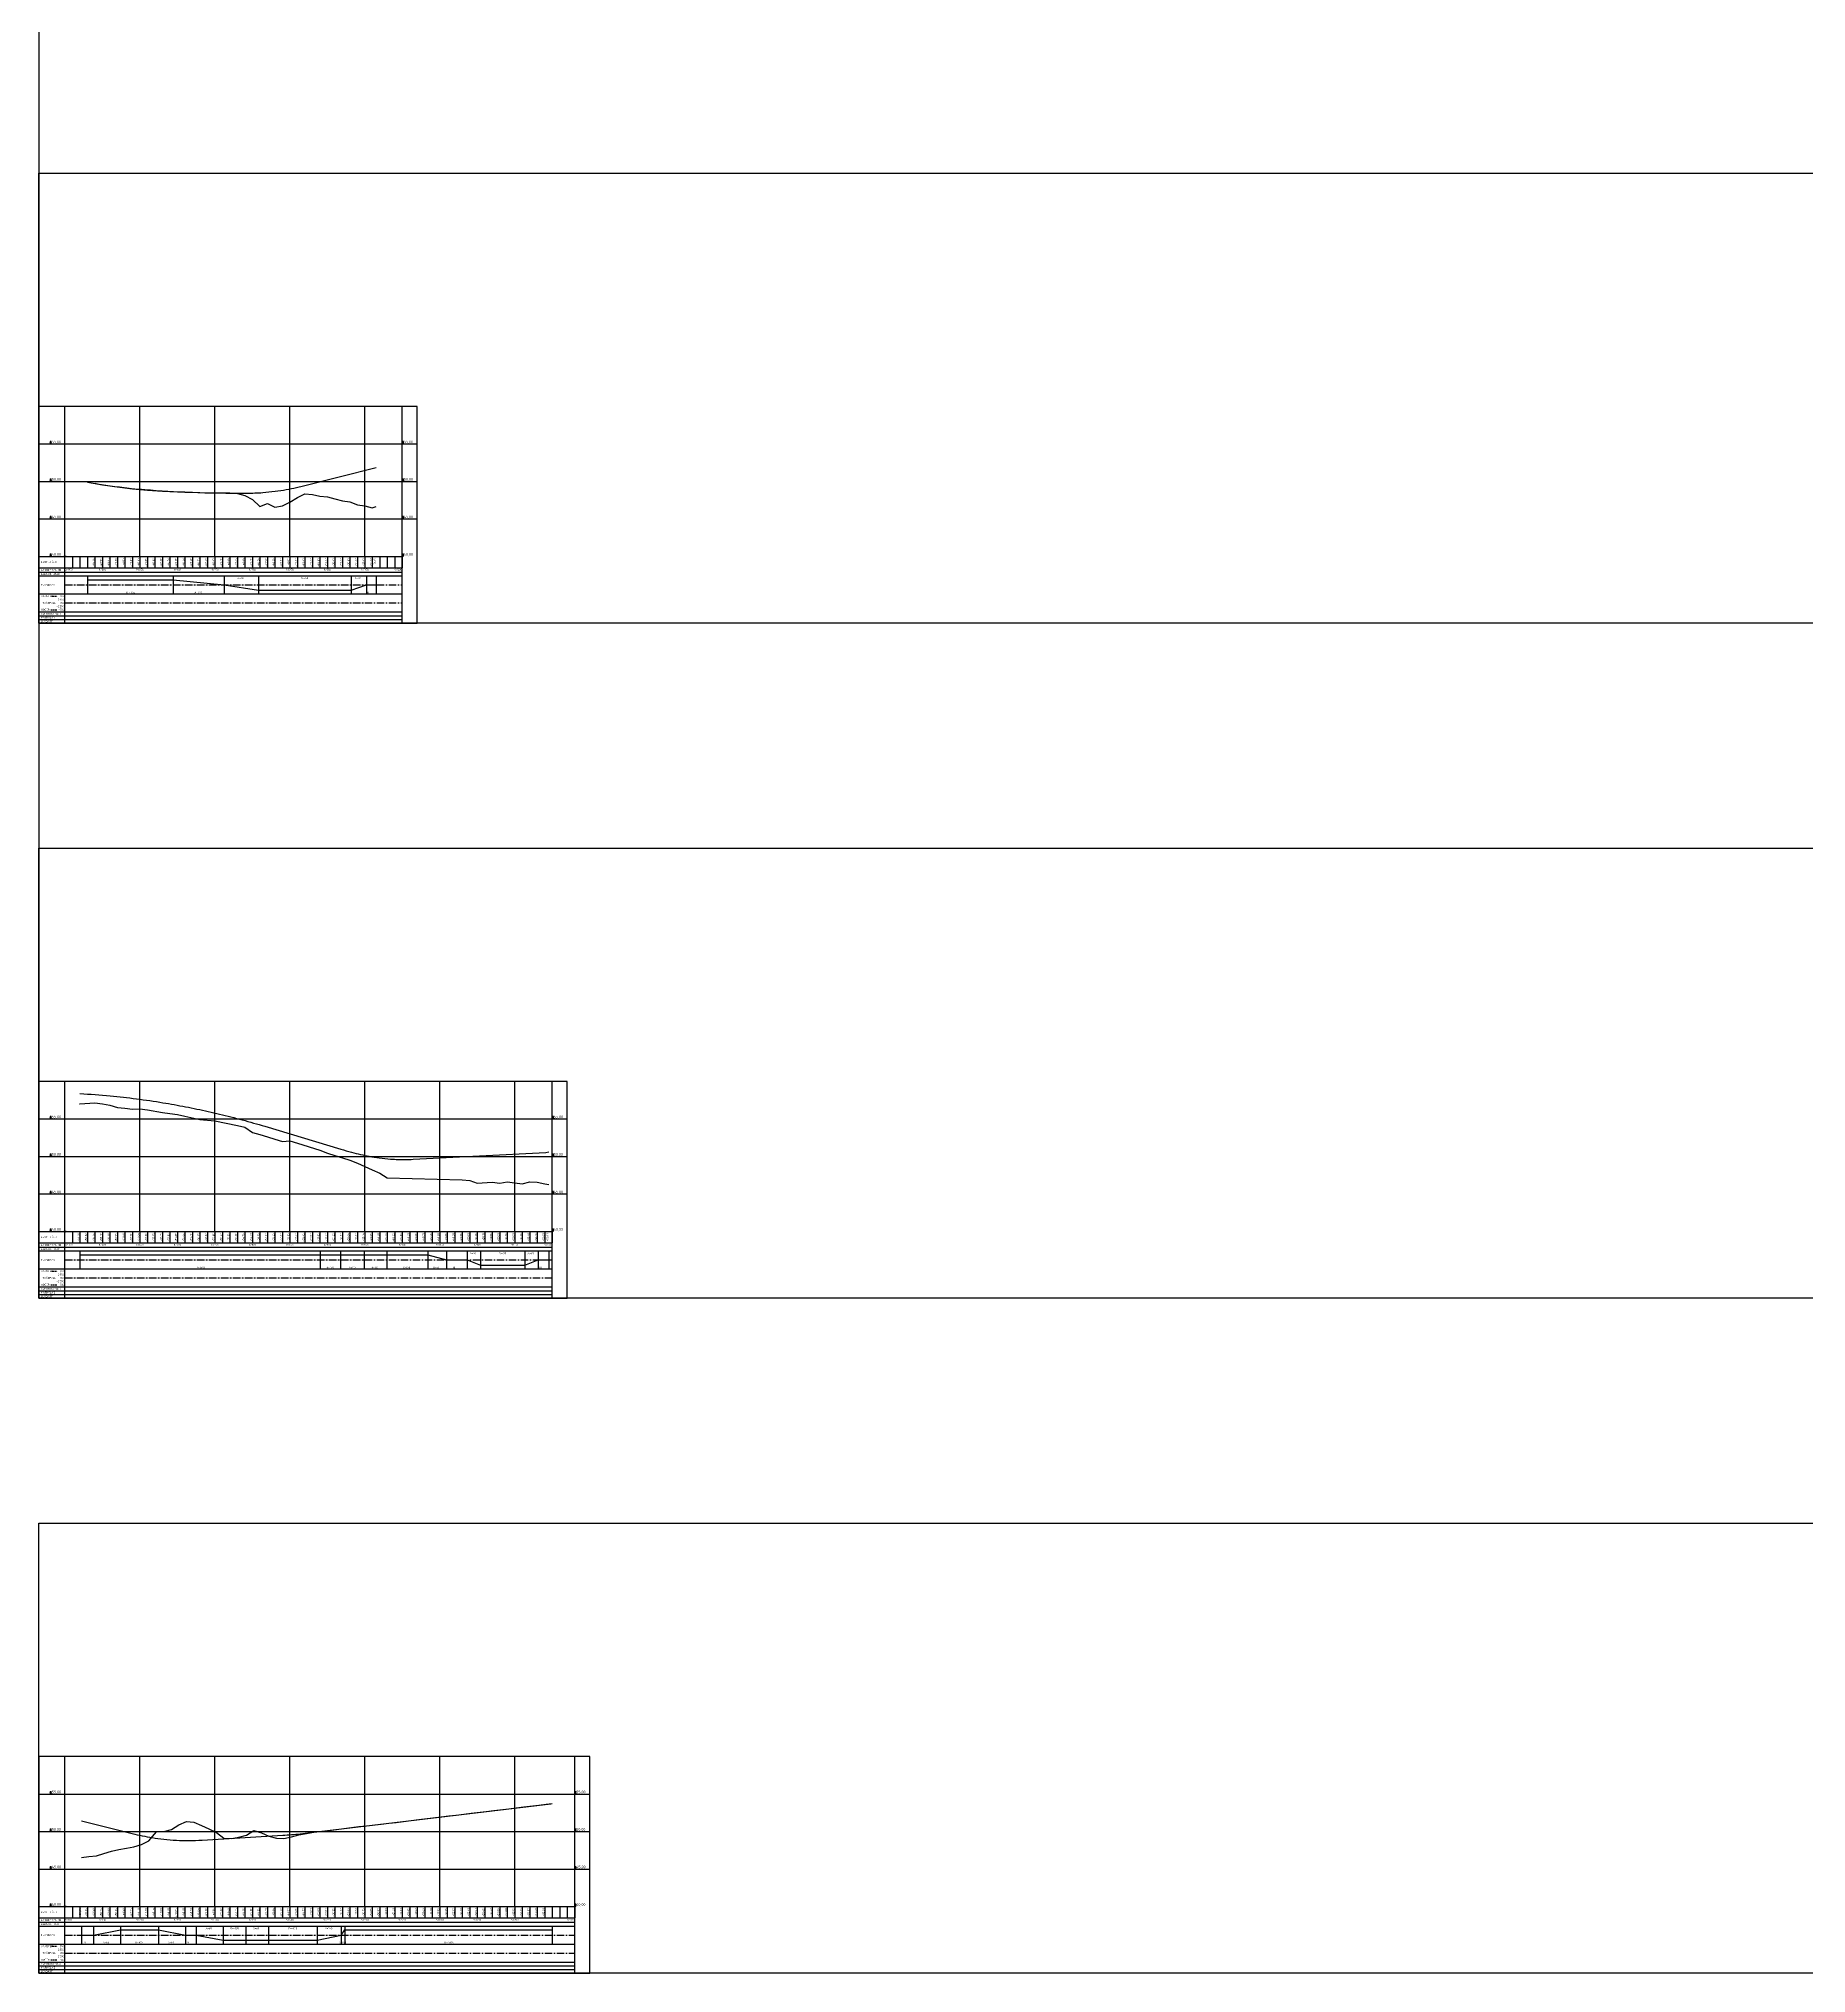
# Model space of a CAD drawing. Header units: metres. Extents: x 166122 to 177816, y 6220705 to 6231023.
# Drawn here: x 170892 to 173250, y 6225864 to 6228443 of the extents above; entities that cross this region are included whole.
import ezdxf
from ezdxf.enums import TextEntityAlignment as Align

# ---------------------------------------------------------------- set-up
doc = ezdxf.new("R2010")
doc.units = ezdxf.units.M
for name, pattern in [('CENTER', [16, 10, -2, 2, -2]), ('DASHED_2', [3, 2, -1]), ('DIVIDE', [10, 4, -2, 0, -2, 0, -2])]:
    doc.linetypes.add(name, pattern=pattern)
doc.layers.get('Defpoints').update_dxf_attribs({"color": 5})
doc.layers.add('_NovapointLsNode', color=7, linetype='Continuous', plot=False)
for name, color, linetype in [('M-36-Formular', 8, 'Continuous'), ('M-36-Formular_CL', 1, 'CENTER'), ('M-36-Formular_Linje', 3, 'Continuous'), ('M-36-Formular_Text', 1, 'Continuous'), ('M-36-Plandata_CL', 3, 'Continuous'), ('M-36-Ram', 7, 'Continuous'), ('M-36-Skevning_H', 3, 'DIVIDE'), ('M-36-Skevning_V', 1, 'DASHED_2'), ('M-36-text', 1, 'Continuous'), ('M-36-Vertikalgeometri', 6, 'Continuous'), ('M-36_Skikt999', 4, 'Continuous')]:
    doc.layers.add(name, color=color, linetype=linetype)
doc.styles.add('P_ISO_25', font='iso.shx', dxfattribs={"height": 4})

msp = doc.modelspace()

# ---------------------------------------------------------------- linework, layer by layer
at = {"layer": '_NovapointLsNode'}
for centre in [(170927, 6227753.2), (170927, 6226853.2), (170927, 6225953.2)]:
    msp.add_circle(centre, 1, dxfattribs=at)
at = {"layer": 'Defpoints'}
msp.add_line((170892, 6229510.4), (170892, 6226926.4), dxfattribs=at)
for points in [[(170892, 6228264.2), (177002, 6228264.2), (177002, 6227664.2), (170892, 6227664.2)], [(170892, 6226464.2), (177002, 6226464.2), (177002, 6225864.2), (170892, 6225864.2)]]:
    msp.add_lwpolyline(points, close=True, dxfattribs=at)
at = {"layer": 'Defpoints', "flags": 128}
msp.add_lwpolyline([(177002, 6226764.2), (170892, 6226764.2), (170892, 6227364.2), (177002, 6227364.2)], close=True, dxfattribs=at)
at = {"layer": 'M-36-Formular'}
for p, q in [((170927, 6227753.2), (170927, 6227953.2)), ((170927, 6227664.2), (170927, 6227953.2)), ((171027, 6227753.2), (171027, 6227953.2)), ((171127, 6227753.2), (171127, 6227953.2)), ((171227, 6227753.2), (171227, 6227953.2)), ((171327, 6227753.2), (171327, 6227953.2)), ((171377, 6227664.2), (171377, 6227953.2)), ((170892, 6227903.2), (171397, 6227903.2)), ((170892, 6227853.2), (171397, 6227853.2)), ((170892, 6227803.2), (171397, 6227803.2)), ((170892, 6227753.2), (171377, 6227753.2)), ((170937, 6227753.2), (170937, 6227738.2)), ((170947, 6227753.2), (170947, 6227738.2)), ((170957, 6227753.2), (170957, 6227738.2)), ((170967, 6227753.2), (170967, 6227738.2)), ((170977, 6227753.2), (170977, 6227738.2)), ((170987, 6227753.2), (170987, 6227738.2)), ((170997, 6227753.2), (170997, 6227738.2)), ((171007, 6227753.2), (171007, 6227738.2)), ((171017, 6227753.2), (171017, 6227738.2)), ((171027, 6227753.2), (171027, 6227738.2)), ((171037, 6227753.2), (171037, 6227738.2)), ((171047, 6227753.2), (171047, 6227738.2)), ((171057, 6227753.2), (171057, 6227738.2)), ((171067, 6227753.2), (171067, 6227738.2)), ((171077, 6227753.2), (171077, 6227738.2)), ((171087, 6227753.2), (171087, 6227738.2)), ((171097, 6227753.2), (171097, 6227738.2)), ((171107, 6227753.2), (171107, 6227738.2)), ((171117, 6227753.2), (171117, 6227738.2)), ((171127, 6227753.2), (171127, 6227738.2)), ((171137, 6227753.2), (171137, 6227738.2)), ((171147, 6227753.2), (171147, 6227738.2)), ((171157, 6227753.2), (171157, 6227738.2)), ((171167, 6227753.2), (171167, 6227738.2)), ((171177, 6227753.2), (171177, 6227738.2)), ((171187, 6227753.2), (171187, 6227738.2)), ((171197, 6227753.2), (171197, 6227738.2)), ((171207, 6227753.2), (171207, 6227738.2)), ((171217, 6227753.2), (171217, 6227738.2)), ((171227, 6227753.2), (171227, 6227738.2)), ((171237, 6227753.2), (171237, 6227738.2)), ((171247, 6227753.2), (171247, 6227738.2)), ((171257, 6227753.2), (171257, 6227738.2)), ((171267, 6227753.2), (171267, 6227738.2)), ((171277, 6227753.2), (171277, 6227738.2)), ((171287, 6227753.2), (171287, 6227738.2)), ((171297, 6227753.2), (171297, 6227738.2)), ((171307, 6227753.2), (171307, 6227738.2)), ((171317, 6227753.2), (171317, 6227738.2)), ((171327, 6227753.2), (171327, 6227738.2)), ((171337, 6227753.2), (171337, 6227738.2)), ((171347, 6227753.2), (171347, 6227738.2)), ((171357, 6227753.2), (171357, 6227738.2)), ((171367, 6227753.2), (171367, 6227738.2)), ((171377, 6227753.2), (171377, 6227738.2)), ((170892, 6227738.2), (171377, 6227738.2)), ((170892, 6227732.2), (171377, 6227732.2)), ((170892, 6227727.2), (171377, 6227727.2)), ((170892, 6227703.2), (171377, 6227703.2)), ((170892, 6227679.2), (171377, 6227679.2)), ((170892, 6227674.2), (171377, 6227674.2)), ((170892, 6227669.2), (171377, 6227669.2)), ((170927, 6226853.2), (170927, 6227053.2)), ((170927, 6226764.2), (170927, 6227053.2)), ((171027, 6226853.2), (171027, 6227053.2)), ((171127, 6226853.2), (171127, 6227053.2)), ((171227, 6226853.2), (171227, 6227053.2)), ((171327, 6226853.2), (171327, 6227053.2)), ((171427, 6226853.2), (171427, 6227053.2)), ((171527, 6226853.2), (171527, 6227053.2)), ((171577, 6226764.2), (171577, 6227053.2)), ((170892, 6227003.2), (171597, 6227003.2)), ((170892, 6226953.2), (171597, 6226953.2)), ((170892, 6226903.2), (171597, 6226903.2)), ((170892, 6226853.2), (171577, 6226853.2)), ((170937, 6226853.2), (170937, 6226838.2)), ((170947, 6226853.2), (170947, 6226838.2)), ((170957, 6226853.2), (170957, 6226838.2)), ((170967, 6226853.2), (170967, 6226838.2)), ((170977, 6226853.2), (170977, 6226838.2)), ((170987, 6226853.2), (170987, 6226838.2)), ((170997, 6226853.2), (170997, 6226838.2)), ((171007, 6226853.2), (171007, 6226838.2)), ((171017, 6226853.2), (171017, 6226838.2)), ((171027, 6226853.2), (171027, 6226838.2)), ((171037, 6226853.2), (171037, 6226838.2)), ((171047, 6226853.2), (171047, 6226838.2)), ((171057, 6226853.2), (171057, 6226838.2)), ((171067, 6226853.2), (171067, 6226838.2)), ((171077, 6226853.2), (171077, 6226838.2)), ((171087, 6226853.2), (171087, 6226838.2)), ((171097, 6226853.2), (171097, 6226838.2)), ((171107, 6226853.2), (171107, 6226838.2)), ((171117, 6226853.2), (171117, 6226838.2)), ((171127, 6226853.2), (171127, 6226838.2)), ((171137, 6226853.2), (171137, 6226838.2)), ((171147, 6226853.2), (171147, 6226838.2)), ((171157, 6226853.2), (171157, 6226838.2)), ((171167, 6226853.2), (171167, 6226838.2)), ((171177, 6226853.2), (171177, 6226838.2)), ((171187, 6226853.2), (171187, 6226838.2)), ((171197, 6226853.2), (171197, 6226838.2)), ((171207, 6226853.2), (171207, 6226838.2)), ((171217, 6226853.2), (171217, 6226838.2)), ((171227, 6226853.2), (171227, 6226838.2)), ((171237, 6226853.2), (171237, 6226838.2)), ((171247, 6226853.2), (171247, 6226838.2)), ((171257, 6226853.2), (171257, 6226838.2)), ((171267, 6226853.2), (171267, 6226838.2)), ((171277, 6226853.2), (171277, 6226838.2)), ((171287, 6226853.2), (171287, 6226838.2)), ((171297, 6226853.2), (171297, 6226838.2)), ((171307, 6226853.2), (171307, 6226838.2)), ((171317, 6226853.2), (171317, 6226838.2)), ((171327, 6226853.2), (171327, 6226838.2)), ((171337, 6226853.2), (171337, 6226838.2)), ((171347, 6226853.2), (171347, 6226838.2)), ((171357, 6226853.2), (171357, 6226838.2)), ((171367, 6226853.2), (171367, 6226838.2)), ((171377, 6226853.2), (171377, 6226838.2)), ((171387, 6226853.2), (171387, 6226838.2)), ((171397, 6226853.2), (171397, 6226838.2)), ((171407, 6226853.2), (171407, 6226838.2)), ((171417, 6226853.2), (171417, 6226838.2)), ((171427, 6226853.2), (171427, 6226838.2)), ((171437, 6226853.2), (171437, 6226838.2)), ((171447, 6226853.2), (171447, 6226838.2)), ((171457, 6226853.2), (171457, 6226838.2)), ((171467, 6226853.2), (171467, 6226838.2)), ((171477, 6226853.2), (171477, 6226838.2)), ((171487, 6226853.2), (171487, 6226838.2)), ((171497, 6226853.2), (171497, 6226838.2)), ((171507, 6226853.2), (171507, 6226838.2)), ((171517, 6226853.2), (171517, 6226838.2)), ((171527, 6226853.2), (171527, 6226838.2)), ((171537, 6226853.2), (171537, 6226838.2)), ((171547, 6226853.2), (171547, 6226838.2)), ((171557, 6226853.2), (171557, 6226838.2)), ((171567, 6226853.2), (171567, 6226838.2)), ((171577, 6226853.2), (171577, 6226838.2)), ((170892, 6226838.2), (171577, 6226838.2)), ((170892, 6226832.2), (171577, 6226832.2)), ((170892, 6226827.2), (171577, 6226827.2)), ((170892, 6226803.2), (171577, 6226803.2)), ((170892, 6226779.2), (171577, 6226779.2)), ((170892, 6226774.2), (171577, 6226774.2)), ((170892, 6226769.2), (171577, 6226769.2)), ((170927, 6225953.2), (170927, 6226153.2)), ((170927, 6225864.2), (170927, 6226153.2)), ((171027, 6225953.2), (171027, 6226153.2)), ((171127, 6225953.2), (171127, 6226153.2)), ((171227, 6225953.2), (171227, 6226153.2)), ((171327, 6225953.2), (171327, 6226153.2)), ((171427, 6225953.2), (171427, 6226153.2)), ((171527, 6225953.2), (171527, 6226153.2)), ((171607, 6225864.2), (171607, 6226153.2)), ((170892, 6226103.2), (171627, 6226103.2)), ((170892, 6226053.2), (171627, 6226053.2)), ((170892, 6226003.2), (171627, 6226003.2)), ((170892, 6225953.2), (171607, 6225953.2)), ((170937, 6225953.2), (170937, 6225938.2)), ((170947, 6225953.2), (170947, 6225938.2)), ((170957, 6225953.2), (170957, 6225938.2)), ((170967, 6225953.2), (170967, 6225938.2)), ((170977, 6225953.2), (170977, 6225938.2)), ((170987, 6225953.2), (170987, 6225938.2)), ((170997, 6225953.2), (170997, 6225938.2)), ((171007, 6225953.2), (171007, 6225938.2)), ((171017, 6225953.2), (171017, 6225938.2)), ((171027, 6225953.2), (171027, 6225938.2)), ((171037, 6225953.2), (171037, 6225938.2)), ((171047, 6225953.2), (171047, 6225938.2)), ((171057, 6225953.2), (171057, 6225938.2)), ((171067, 6225953.2), (171067, 6225938.2)), ((171077, 6225953.2), (171077, 6225938.2)), ((171087, 6225953.2), (171087, 6225938.2)), ((171097, 6225953.2), (171097, 6225938.2)), ((171107, 6225953.2), (171107, 6225938.2)), ((171117, 6225953.2), (171117, 6225938.2)), ((171127, 6225953.2), (171127, 6225938.2)), ((171137, 6225953.2), (171137, 6225938.2)), ((171147, 6225953.2), (171147, 6225938.2)), ((171157, 6225953.2), (171157, 6225938.2)), ((171167, 6225953.2), (171167, 6225938.2)), ((171177, 6225953.2), (171177, 6225938.2)), ((171187, 6225953.2), (171187, 6225938.2)), ((171197, 6225953.2), (171197, 6225938.2)), ((171207, 6225953.2), (171207, 6225938.2)), ((171217, 6225953.2), (171217, 6225938.2)), ((171227, 6225953.2), (171227, 6225938.2)), ((171237, 6225953.2), (171237, 6225938.2)), ((171247, 6225953.2), (171247, 6225938.2)), ((171257, 6225953.2), (171257, 6225938.2)), ((171267, 6225953.2), (171267, 6225938.2)), ((171277, 6225953.2), (171277, 6225938.2)), ((171287, 6225953.2), (171287, 6225938.2)), ((171297, 6225953.2), (171297, 6225938.2)), ((171307, 6225953.2), (171307, 6225938.2)), ((171317, 6225953.2), (171317, 6225938.2)), ((171327, 6225953.2), (171327, 6225938.2)), ((171337, 6225953.2), (171337, 6225938.2)), ((171347, 6225953.2), (171347, 6225938.2)), ((171357, 6225953.2), (171357, 6225938.2)), ((171367, 6225953.2), (171367, 6225938.2)), ((171377, 6225953.2), (171377, 6225938.2)), ((171387, 6225953.2), (171387, 6225938.2)), ((171397, 6225953.2), (171397, 6225938.2)), ((171407, 6225953.2), (171407, 6225938.2)), ((171417, 6225953.2), (171417, 6225938.2)), ((171427, 6225953.2), (171427, 6225938.2)), ((171437, 6225953.2), (171437, 6225938.2)), ((171447, 6225953.2), (171447, 6225938.2)), ((171457, 6225953.2), (171457, 6225938.2)), ((171467, 6225953.2), (171467, 6225938.2)), ((171477, 6225953.2), (171477, 6225938.2)), ((171487, 6225953.2), (171487, 6225938.2)), ((171497, 6225953.2), (171497, 6225938.2)), ((171507, 6225953.2), (171507, 6225938.2)), ((171517, 6225953.2), (171517, 6225938.2)), ((171527, 6225953.2), (171527, 6225938.2)), ((171537, 6225953.2), (171537, 6225938.2)), ((171547, 6225953.2), (171547, 6225938.2)), ((171557, 6225953.2), (171557, 6225938.2)), ((171567, 6225953.2), (171567, 6225938.2)), ((171577, 6225953.2), (171577, 6225938.2)), ((171587, 6225953.2), (171587, 6225938.2)), ((171597, 6225953.2), (171597, 6225938.2)), ((171607, 6225953.2), (171607, 6225938.2)), ((170892, 6225938.2), (171607, 6225938.2)), ((170892, 6225932.2), (171607, 6225932.2)), ((170892, 6225927.2), (171607, 6225927.2)), ((170892, 6225903.2), (171607, 6225903.2)), ((170892, 6225879.2), (171607, 6225879.2)), ((170892, 6225874.2), (171607, 6225874.2)), ((170892, 6225869.2), (171607, 6225869.2))]:
    msp.add_line(p, q, dxfattribs=at)
at = {"layer": 'M-36-Formular_CL'}
for p, q in [((170927, 6227700.2), (170926, 6227700.2)), ((170927, 6227715.2), (171377, 6227715.2)), ((170927, 6227695.7), (170926, 6227695.7)), ((170927, 6227691.2), (170926, 6227691.2)), ((170927, 6227686.7), (170926, 6227686.7)), ((170927, 6227682.2), (170926, 6227682.2)), ((170927, 6227691.2), (171377, 6227691.2)), ((170927, 6226800.2), (170926, 6226800.2)), ((170927, 6226815.2), (171577, 6226815.2)), ((170927, 6226795.7), (170926, 6226795.7)), ((170927, 6226791.2), (170926, 6226791.2)), ((170927, 6226786.7), (170926, 6226786.7)), ((170927, 6226782.2), (170926, 6226782.2)), ((170927, 6226791.2), (171577, 6226791.2)), ((170927, 6225900.2), (170926, 6225900.2)), ((170927, 6225895.7), (170926, 6225895.7)), ((170927, 6225915.2), (171607, 6225915.2)), ((170927, 6225891.2), (170926, 6225891.2)), ((170927, 6225886.7), (170926, 6225886.7)), ((170927, 6225882.2), (170926, 6225882.2)), ((170927, 6225891.2), (171607, 6225891.2))]:
    msp.add_line(p, q, dxfattribs=at)
at = {"layer": 'M-36-Formular_Linje'}
for p, q in [((170957, 6227727.2), (170957, 6227703.2)), ((171071.2, 6227727.2), (171071.2, 6227703.2)), ((171139.2, 6227727.2), (171139.2, 6227703.2)), ((171185.3, 6227727.2), (171185.3, 6227703.2)), ((171308.6, 6227727.2), (171308.6, 6227703.2)), ((171329.1, 6227727.2), (171329.1, 6227703.2)), ((171342.2, 6227727.2), (171342.2, 6227703.2)), ((170947, 6226827.2), (170947, 6226803.2)), ((171267.5, 6226827.2), (171267.5, 6226803.2)), ((171294.7, 6226827.2), (171294.7, 6226803.2)), ((171326.1, 6226827.2), (171326.1, 6226803.2)), ((171356.2, 6226827.2), (171356.2, 6226803.2)), ((171410.9, 6226827.2), (171410.9, 6226803.2)), ((171435.9, 6226827.2), (171435.9, 6226803.2)), ((171463.5, 6226827.2), (171463.5, 6226803.2)), ((171481.2, 6226827.2), (171481.2, 6226803.2)), ((171540.5, 6226827.2), (171540.5, 6226803.2)), ((171558.3, 6226827.2), (171558.3, 6226803.2)), ((171572.3, 6226827.2), (171572.3, 6226803.2)), ((170949, 6225927.2), (170949, 6225903.2)), ((170965.1, 6225927.2), (170965.1, 6225903.2)), ((171001.1, 6225927.2), (171001.1, 6225903.2)), ((171051.7, 6225927.2), (171051.7, 6225903.2)), ((171087.7, 6225927.2), (171087.7, 6225903.2)), ((171102, 6225927.2), (171102, 6225903.2)), ((171138, 6225927.2), (171138, 6225903.2)), ((171168.2, 6225927.2), (171168.2, 6225903.2)), ((171198.3, 6225927.2), (171198.3, 6225903.2)), ((171263.3, 6225927.2), (171263.3, 6225903.2)), ((171295.4, 6225927.2), (171295.4, 6225903.2)), ((171300.3, 6225927.2), (171300.3, 6225903.2)), ((171577, 6225927.2), (171577, 6225903.2))]:
    msp.add_line(p, q, dxfattribs=at)
at = {"layer": 'M-36-Formular_Text'}
for p, q in [((170907, 6227906.2), (170909, 6227906.2)), ((170908, 6227905.2), (170908, 6227907.2)), ((171377, 6227906.2), (171379, 6227906.2)), ((171378, 6227905.2), (171378, 6227907.2)), ((170907, 6227905.2), (170909, 6227905.2)), ((170907, 6227905.2), (170908, 6227903.2)), ((170908, 6227903.2), (170909, 6227905.2)), ((171377, 6227905.2), (171379, 6227905.2)), ((171377, 6227905.2), (171378, 6227903.2)), ((171378, 6227903.2), (171379, 6227905.2)), ((170907, 6227856.2), (170909, 6227856.2)), ((170907, 6227855.2), (170909, 6227855.2)), ((170907, 6227855.2), (170908, 6227853.2)), ((170908, 6227855.2), (170908, 6227857.2)), ((170908, 6227853.2), (170909, 6227855.2)), ((171377, 6227856.2), (171379, 6227856.2)), ((171377, 6227855.2), (171379, 6227855.2)), ((171377, 6227855.2), (171378, 6227853.2)), ((171378, 6227855.2), (171378, 6227857.2)), ((171378, 6227853.2), (171379, 6227855.2)), ((170907, 6227806.2), (170909, 6227806.2)), ((170907, 6227805.2), (170909, 6227805.2)), ((170907, 6227805.2), (170908, 6227803.2)), ((170908, 6227805.2), (170908, 6227807.2)), ((170908, 6227803.2), (170909, 6227805.2)), ((171377, 6227806.2), (171379, 6227806.2)), ((171377, 6227805.2), (171379, 6227805.2)), ((171377, 6227805.2), (171378, 6227803.2)), ((171378, 6227805.2), (171378, 6227807.2)), ((171378, 6227803.2), (171379, 6227805.2)), ((170907, 6227756.2), (170909, 6227756.2)), ((170907, 6227755.2), (170909, 6227755.2)), ((170907, 6227755.2), (170908, 6227753.2)), ((170908, 6227755.2), (170908, 6227757.2)), ((170908, 6227753.2), (170909, 6227755.2)), ((171377, 6227756.2), (171379, 6227756.2)), ((171377, 6227755.2), (171379, 6227755.2)), ((171377, 6227755.2), (171378, 6227753.2)), ((171378, 6227755.2), (171378, 6227757.2)), ((171378, 6227753.2), (171379, 6227755.2)), ((170907, 6227006.2), (170909, 6227006.2)), ((170907, 6227005.2), (170909, 6227005.2)), ((170907, 6227005.2), (170908, 6227003.2)), ((170908, 6227005.2), (170908, 6227007.2)), ((170908, 6227003.2), (170909, 6227005.2)), ((171577, 6227006.2), (171579, 6227006.2)), ((171577, 6227005.2), (171579, 6227005.2)), ((171577, 6227005.2), (171578, 6227003.2)), ((171578, 6227005.2), (171578, 6227007.2)), ((171578, 6227003.2), (171579, 6227005.2)), ((170907, 6226956.2), (170909, 6226956.2)), ((170907, 6226955.2), (170909, 6226955.2)), ((170907, 6226955.2), (170908, 6226953.2)), ((170908, 6226955.2), (170908, 6226957.2)), ((170908, 6226953.2), (170909, 6226955.2)), ((171577, 6226956.2), (171579, 6226956.2)), ((171577, 6226955.2), (171579, 6226955.2)), ((171577, 6226955.2), (171578, 6226953.2)), ((171578, 6226955.2), (171578, 6226957.2)), ((171578, 6226953.2), (171579, 6226955.2)), ((170907, 6226906.2), (170909, 6226906.2)), ((170907, 6226905.2), (170909, 6226905.2)), ((170907, 6226905.2), (170908, 6226903.2)), ((170908, 6226905.2), (170908, 6226907.2)), ((170908, 6226903.2), (170909, 6226905.2)), ((171577, 6226906.2), (171579, 6226906.2)), ((171577, 6226905.2), (171579, 6226905.2)), ((171577, 6226905.2), (171578, 6226903.2)), ((171578, 6226905.2), (171578, 6226907.2)), ((171578, 6226903.2), (171579, 6226905.2)), ((170907, 6226856.2), (170909, 6226856.2)), ((170907, 6226855.2), (170909, 6226855.2)), ((170907, 6226855.2), (170908, 6226853.2)), ((170908, 6226855.2), (170908, 6226857.2)), ((170908, 6226853.2), (170909, 6226855.2)), ((171577, 6226856.2), (171579, 6226856.2)), ((171577, 6226855.2), (171579, 6226855.2)), ((171577, 6226855.2), (171578, 6226853.2)), ((171578, 6226855.2), (171578, 6226857.2)), ((171578, 6226853.2), (171579, 6226855.2)), ((170907, 6226106.2), (170909, 6226106.2)), ((170907, 6226105.2), (170909, 6226105.2)), ((170907, 6226105.2), (170908, 6226103.2)), ((170908, 6226105.2), (170908, 6226107.2)), ((170908, 6226103.2), (170909, 6226105.2)), ((171607, 6226106.2), (171609, 6226106.2)), ((171607, 6226105.2), (171609, 6226105.2)), ((171607, 6226105.2), (171608, 6226103.2)), ((171608, 6226105.2), (171608, 6226107.2)), ((171608, 6226103.2), (171609, 6226105.2)), ((170907, 6226056.2), (170909, 6226056.2)), ((170907, 6226055.2), (170909, 6226055.2)), ((170907, 6226055.2), (170908, 6226053.2)), ((170908, 6226055.2), (170908, 6226057.2)), ((170908, 6226053.2), (170909, 6226055.2)), ((171607, 6226056.2), (171609, 6226056.2)), ((171607, 6226055.2), (171609, 6226055.2)), ((171607, 6226055.2), (171608, 6226053.2)), ((171608, 6226055.2), (171608, 6226057.2)), ((171608, 6226053.2), (171609, 6226055.2)), ((170907, 6226006.2), (170909, 6226006.2)), ((170907, 6226005.2), (170909, 6226005.2)), ((170907, 6226005.2), (170908, 6226003.2)), ((170908, 6226005.2), (170908, 6226007.2)), ((170908, 6226003.2), (170909, 6226005.2)), ((171607, 6226006.2), (171609, 6226006.2)), ((171607, 6226005.2), (171609, 6226005.2)), ((171607, 6226005.2), (171608, 6226003.2)), ((171608, 6226005.2), (171608, 6226007.2)), ((171608, 6226003.2), (171609, 6226005.2)), ((170907, 6225956.2), (170909, 6225956.2)), ((170907, 6225955.2), (170909, 6225955.2)), ((170907, 6225955.2), (170908, 6225953.2)), ((170908, 6225955.2), (170908, 6225957.2)), ((170908, 6225953.2), (170909, 6225955.2)), ((171607, 6225956.2), (171609, 6225956.2)), ((171607, 6225955.2), (171609, 6225955.2)), ((171607, 6225955.2), (171608, 6225953.2)), ((171608, 6225955.2), (171608, 6225957.2)), ((171608, 6225953.2), (171609, 6225955.2))]:
    msp.add_line(p, q, dxfattribs=at)
at = {"layer": 'M-36-Plandata_CL'}
for points in [[(170957, 6227722), (171071.2, 6227722), (171071.2, 6227722), (171139.2, 6227715.2), (171139.2, 6227715.2), (171185.3, 6227708.4), (171185.3, 6227708.4), (171308.6, 6227708.4), (171308.6, 6227708.4), (171329.1, 6227715.2), (171329.1, 6227715.2), (171342.2, 6227715.2)], [(170947, 6226822), (171267.5, 6226822), (171267.5, 6226822), (171294.7, 6226822), (171294.7, 6226822), (171326.1, 6226822), (171326.1, 6226822), (171356.2, 6226822), (171356.2, 6226822), (171410.9, 6226822), (171410.9, 6226822), (171435.9, 6226815.2), (171435.9, 6226815.2), (171463.5, 6226815.2), (171463.5, 6226815.2), (171481.2, 6226808.4), (171481.2, 6226808.4), (171540.5, 6226808.4), (171540.5, 6226808.4), (171558.3, 6226815.2), (171558.3, 6226815.2), (171572.3, 6226815.2)], [(170949, 6225915.2), (170965.1, 6225915.2), (170965.1, 6225915.2), (171001.1, 6225922), (171001.1, 6225922), (171051.7, 6225922), (171051.7, 6225922), (171087.7, 6225915.2), (171087.7, 6225915.2), (171102, 6225915.2), (171102, 6225915.2), (171138, 6225908.4), (171138, 6225908.4), (171168.2, 6225908.4), (171168.2, 6225908.4), (171198.3, 6225908.4), (171198.3, 6225908.4), (171263.3, 6225908.4), (171263.3, 6225908.4), (171295.4, 6225915.2), (171295.4, 6225915.2), (171300.3, 6225922), (171300.3, 6225922), (171577, 6225922)]]:
    msp.add_lwpolyline(points, dxfattribs=at)
at = {"layer": 'M-36-Ram'}
for points in [[(170892, 6227664.2), (171397, 6227664.2), (171397, 6227953.2), (170892, 6227953.2)], [(170892, 6226764.2), (171597, 6226764.2), (171597, 6227053.2), (170892, 6227053.2)], [(170892, 6225864.2), (171627, 6225864.2), (171627, 6226153.2), (170892, 6226153.2)]]:
    msp.add_lwpolyline(points, close=True, dxfattribs=at)
at = {"layer": 'M-36-Skevning_H'}
for p, q in [((170909, 6227700.2), (170919, 6227700.2)), ((170909, 6226800.2), (170919, 6226800.2)), ((170909, 6225900.2), (170919, 6225900.2))]:
    msp.add_line(p, q, dxfattribs=at)
at = {"layer": 'M-36-Skevning_V'}
for p, q in [((170908, 6227682.2), (170917, 6227682.2)), ((170908, 6226782.2), (170917, 6226782.2)), ((170908, 6225882.2), (170917, 6225882.2))]:
    msp.add_line(p, q, dxfattribs=at)
at = {"layer": 'M-36-Vertikalgeometri'}
for points in [[(170967, 6227850.7, 0.008435), (170990.1, 6227847.1, 0.00957), (171015.9, 6227843.9, 0.006615), (171033.6, 6227842.4), (171033.6, 6227842.4, 0.008952), (171094.8, 6227838.8, 0.011035), (171169.8, 6227837.6), (171169.8, 6227837.6, 0.01746), (171190.8, 6227838.4, 0.01354), (171207.3, 6227840.1, 0.012069), (171222.3, 6227842.4, 0.010601), (171235.8, 6227845.1, 0.005763), (171243.3, 6227846.9), (171342.2, 6227871.6)], [(170947, 6227037, -0.00999), (170987.3, 6227034, -0.008653), (171022.5, 6227030.1, -0.008539), (171057.8, 6227024.9, -0.007208), (171088, 6227019.5, -0.007088), (171118.2, 6227013.2, -0.006954), (171148.4, 6227006, -0.006807), (171178.6, 6226997.8, -0.003345), (171193.7, 6226993.4), (171295.2, 6226963, 0.004777), (171309.4, 6226958.8), (171309.4, 6226958.8, 0.010684), (171321.2, 6226955.9, 0.011015), (171332.9, 6226953.4, 0.012924), (171346.3, 6226951.3, 0.014855), (171361.4, 6226949.8, 0.020077), (171381.5, 6226949.2, 0.010039), (171391.5, 6226949.5), (171568.5, 6226958.3), (171572.3, 6226959.3)], [(170949, 6226067.6), (171016.9, 6226050.6, 0.01027), (171030.2, 6226047.5, 0.010539), (171043.5, 6226045.1, 0.012311), (171058.7, 6226043, 0.01409), (171075.7, 6226041.6, 0.028462), (171109.9, 6226041.7), (171217.5, 6226048.2, 0.011513), (171240.7, 6226050.1, 0.003304), (171247.5, 6226050.9), (171575, 6226090.2)]]:
    msp.add_lwpolyline(points, format="xyb", dxfattribs=at)
at = {"layer": 'M-36_Skikt999', "flags": 128}
for points in [[(170957, 6227852.1), (170957, 6227852.1), (170977, 6227848.7), (171007, 6227844.6), (171017, 6227843.5), (171037, 6227841.6), (171057, 6227840.2), (171067, 6227839.7), (171077, 6227839.3), (171087, 6227839), (171097, 6227838.7), (171117, 6227838), (171127, 6227837.9), (171147, 6227837.8), (171157, 6227837.3), (171167, 6227834.4), (171177, 6227828.9), (171187, 6227819.9), (171197, 6227823.6), (171207, 6227818.8), (171217, 6227820.5), (171227, 6227825.5), (171237, 6227832), (171247, 6227836.7), (171257, 6227836), (171267, 6227833.5), (171277, 6227832.8), (171287, 6227830.1), (171297, 6227827.5), (171307, 6227826), (171317, 6227822.1), (171327, 6227820.6), (171337, 6227817.9), (171342.2, 6227820)], [(170947, 6227023.1), (170947, 6227023.2), (170967, 6227024.6), (170977, 6227023.6), (170987, 6227021.4), (170997, 6227018.7), (171007, 6227017.6), (171017, 6227016.4), (171027, 6227016.7), (171037, 6227015.4), (171057, 6227011.8), (171067, 6227010.5), (171077, 6227009), (171087, 6227007), (171107, 6227002.4), (171127, 6227000.8), (171157, 6226994.7), (171167, 6226992.2), (171177, 6226985.1), (171187, 6226982.3), (171197, 6226979.5), (171207, 6226976.3), (171217, 6226973), (171227, 6226973.9), (171237, 6226971), (171267, 6226961.4), (171277, 6226957.8), (171287, 6226954.6), (171297, 6226951.6), (171307, 6226948.2), (171317, 6226944.1), (171327, 6226940), (171337, 6226935.2), (171347, 6226931), (171357, 6226924.6), (171457, 6226921.9), (171467, 6226921), (171477, 6226917.4), (171497, 6226918.9), (171507, 6226917.8), (171517, 6226919.3), (171527, 6226918.1), (171537, 6226916.8), (171547, 6226919.6), (171557, 6226919.1), (171567, 6226916.9), (171572.3, 6226915.7)], [(170949, 6226018.4), (170949, 6226018.4), (170959, 6226019.7), (170969, 6226020.7), (170979, 6226024.1), (170989, 6226027), (170999, 6226029.2), (171009, 6226030.9), (171019, 6226032.9), (171029, 6226035.7), (171039, 6226040.6), (171049, 6226052.7), (171059, 6226053.3), (171069, 6226055.7), (171079, 6226062.1), (171089, 6226066.7), (171099, 6226065.7), (171109, 6226061.1), (171119, 6226056.8), (171129, 6226051.9), (171139, 6226044.5), (171149, 6226043.8), (171159, 6226045.8), (171169, 6226048.4), (171179, 6226054.6), (171189, 6226051.6), (171199, 6226047.1), (171209, 6226044.5), (171219, 6226043.8), (171229, 6226046.3), (171239, 6226048.6), (171249, 6226050.5), (171259, 6226052.3), (171279, 6226054.7), (171289, 6226055.9), (171299, 6226057.2), (171309, 6226058.5), (171319, 6226059.7), (171329, 6226060.8), (171349, 6226063.1), (171359, 6226064.2), (171369, 6226065.4), (171389, 6226067.8), (171399, 6226069), (171429, 6226072.7), (171439, 6226073.9), (171449, 6226075.2), (171459, 6226076.3), (171469, 6226077.5), (171489, 6226079.9), (171499, 6226081), (171519, 6226083.3), (171529, 6226084.6), (171539, 6226085.9), (171559, 6226088.5), (171569, 6226089.6), (171577, 6226090.5)]]:
    msp.add_lwpolyline(points, dxfattribs=at)

# ---------------------------------------------------------------- texts
at = {"layer": 'M-36-Formular_Text', "style": 'P_ISO_25'}
for s, p in [('55,00', (170909.5, 6227903.2)), ('55,00', (171379, 6227903.2)), ('50,00', (170909.5, 6227853.2)), ('50,00', (171379, 6227853.2)), ('45,00', (170909.5, 6227803.2)), ('45,00', (171379, 6227803.2)), ('40,00', (170909.5, 6227753.2)), ('40,00', (171379, 6227753.2)), ('55,00', (170909.5, 6227003.2)), ('55,00', (171579, 6227003.2)), ('50,00', (170909.5, 6226953.2)), ('50,00', (171579, 6226953.2)), ('45,00', (170909.5, 6226903.2)), ('45,00', (171579, 6226903.2)), ('40,00', (170909.5, 6226853.2)), ('40,00', (171579, 6226853.2)), ('55,00', (170909.5, 6226103.2)), ('55,00', (171609, 6226103.2)), ('50,00', (170909.5, 6226053.2)), ('50,00', (171609, 6226053.2)), ('45,00', (170909.5, 6226003.2)), ('45,00', (171609, 6226003.2)), ('40,00', (170909.5, 6225953.2)), ('40,00', (171609, 6225953.2))]:
    msp.add_text(s, height=3.5, dxfattribs=at).set_placement(p, align=Align.BOTTOM_LEFT)
for s, p in [('RÄKNAD LINJE', (170895, 6227729.7)), ('PLANDATA', (170895, 6227715.2)), ('VÄNSTER', (170895, 6227700.2)), ('HÖGER', (170895, 6227682.2)), ('ÖVERBYGGNAD', (170895, 6227676.7)), ('TVÄRFALL', (170897, 6227691.2)), ('MARKSLAG', (170895, 6227671.7)), ('JORDART', (170895, 6227666.7)), ('RÄKNAD LINJE', (170895, 6226829.7)), ('PLANDATA', (170895, 6226815.2)), ('VÄNSTER', (170895, 6226800.2)), ('HÖGER', (170895, 6226782.2)), ('ÖVERBYGGNAD', (170895, 6226776.7)), ('MARKSLAG', (170895, 6226771.7)), ('TVÄRFALL', (170897, 6226791.2)), ('JORDART', (170895, 6226766.7)), ('RÄKNAD LINJE', (170895, 6225929.7)), ('PLANDATA', (170895, 6225915.2)), ('VÄNSTER', (170895, 6225900.2)), ('HÖGER', (170895, 6225882.2)), ('ÖVERBYGGNAD', (170895, 6225876.7)), ('MARKSLAG', (170895, 6225871.7)), ('TVÄRFALL', (170897, 6225891.2)), ('JORDART', (170895, 6225866.7))]:
    msp.add_text(s, height=2.5, dxfattribs=at).set_placement(p, align=Align.MIDDLE_LEFT)
for s, p in [('5%', (170925.5, 6227700.2)), ('-2.5%', (170925.5, 6227686.7)), ('2.5%', (170925.5, 6227695.7)), ('-5%', (170925.5, 6227682.2)), ('0%', (170925.5, 6227691.2)), ('2.5%', (170925.5, 6226795.7)), ('5%', (170925.5, 6226800.2)), ('-2.5%', (170925.5, 6226786.7)), ('-5%', (170925.5, 6226782.2)), ('0%', (170925.5, 6226791.2)), ('2.5%', (170925.5, 6225895.7)), ('5%', (170925.5, 6225900.2)), ('-2.5%', (170925.5, 6225886.7)), ('-5%', (170925.5, 6225882.2)), ('0%', (170925.5, 6225891.2))]:
    msp.add_text(s, height=2.5, dxfattribs=at).set_placement(p, align=Align.MIDDLE_RIGHT)
at = {"layer": 'M-36-text', "style": 'P_ISO_25'}
for s, p in [('PROFILHÖJD', (170895, 6227745.7)), ('LÄNGDMÄTNING', (170895, 6227735.2)), ('PROFILHÖJD', (170895, 6226845.7)), ('LÄNGDMÄTNING', (170895, 6226835.2)), ('PROFILHÖJD', (170895, 6225945.7)), ('LÄNGDMÄTNING', (170895, 6225935.2))]:
    msp.add_text(s, height=2.5, dxfattribs=at).set_placement(p, align=Align.MIDDLE_LEFT)
for s, p in [('8/950', (170932, 6227734.2)), ('9/000', (170977, 6227734.2)), ('9/050', (171027, 6227734.2)), ('9/100', (171077, 6227734.2)), ('9/150', (171127, 6227734.2)), ('9/200', (171177, 6227734.2)), ('9/250', (171227, 6227734.2)), ('9/300', (171277, 6227734.2)), ('9/350', (171327, 6227734.2)), ('9/400', (171371.5, 6227734.2)), ('8/550', (170932, 6226834.2)), ('8/600', (170977, 6226834.2)), ('8/650', (171027, 6226834.2)), ('8/700', (171077, 6226834.2)), ('8/750', (171127, 6226834.2)), ('8/800', (171177, 6226834.2)), ('8/850', (171227, 6226834.2)), ('8/900', (171277, 6226834.2)), ('8/950', (171327, 6226834.2)), ('9/000', (171377, 6226834.2)), ('9/050', (171427, 6226834.2)), ('9/100', (171477, 6226834.2)), ('9/150', (171527, 6226834.2)), ('9/200', (171571.5, 6226834.2)), ('9/100', (170932, 6225934.2)), ('9/150', (170977, 6225934.2)), ('9/200', (171027, 6225934.2)), ('9/250', (171077, 6225934.2)), ('9/300', (171127, 6225934.2)), ('9/350', (171177, 6225934.2)), ('9/400', (171227, 6225934.2)), ('9/450', (171277, 6225934.2)), ('9/500', (171327, 6225934.2)), ('9/550', (171377, 6225934.2)), ('9/600', (171427, 6225934.2)), ('9/650', (171477, 6225934.2)), ('9/700', (171527, 6225934.2)), ('9/780', (171601.5, 6225934.2))]:
    msp.add_text(s, height=2.5, dxfattribs=at).set_placement(p, align=Align.CENTER)
for s, p in [('+49,76', (170966.3, 6227750.7)), ('+49,59', (170976.3, 6227750.7)), ('+49,43', (170986.3, 6227750.7)), ('+49,30', (170996.3, 6227750.7)), ('+49,17', (171006.3, 6227750.7)), ('+49,07', (171016.3, 6227750.7)), ('+48,97', (171026.3, 6227750.7)), ('+48,89', (171036.3, 6227750.7)), ('+48,82', (171046.3, 6227750.7)), ('+48,76', (171056.3, 6227750.7)), ('+48,70', (171066.3, 6227750.7)), ('+48,65', (171076.3, 6227750.7)), ('+48,60', (171086.3, 6227750.7)), ('+48,56', (171096.3, 6227750.7)), ('+48,53', (171106.3, 6227750.7)), ('+48,50', (171116.3, 6227750.7)), ('+48,47', (171126.3, 6227750.7)), ('+48,46', (171136.3, 6227750.7)), ('+48,44', (171146.3, 6227750.7)), ('+48,44', (171156.3, 6227750.7)), ('+48,44', (171166.3, 6227750.7)), ('+48,45', (171176.3, 6227750.7)), ('+48,50', (171186.3, 6227750.7)), ('+48,58', (171196.3, 6227750.7)), ('+48,69', (171206.3, 6227750.7)), ('+48,83', (171216.3, 6227750.7)), ('+49,01', (171226.3, 6227750.7)), ('+49,23', (171236.3, 6227750.7)), ('+49,47', (171246.3, 6227750.7)), ('+49,72', (171256.3, 6227750.7)), ('+49,97', (171266.3, 6227750.7)), ('+50,22', (171276.3, 6227750.7)), ('+50,47', (171286.3, 6227750.7)), ('+50,72', (171296.3, 6227750.7)), ('+50,97', (171306.3, 6227750.7)), ('+51,22', (171316.3, 6227750.7)), ('+51,47', (171326.3, 6227750.7)), ('+51,72', (171336.3, 6227750.7)), ('+51,85', (171341.5, 6227750.7)), ('+58,38', (170946.3, 6226850.7)), ('+58,32', (170956.3, 6226850.7)), ('+58,26', (170966.3, 6226850.7)), ('+58,18', (170976.3, 6226850.7)), ('+58,09', (170986.3, 6226850.7)), ('+57,99', (170996.3, 6226850.7)), ('+57,88', (171006.3, 6226850.7)), ('+57,76', (171016.3, 6226850.7)), ('+57,64', (171026.3, 6226850.7)), ('+57,50', (171036.3, 6226850.7)), ('+57,35', (171046.3, 6226850.7)), ('+57,19', (171056.3, 6226850.7)), ('+57,02', (171066.3, 6226850.7)), ('+56,85', (171076.3, 6226850.7)), ('+56,66', (171086.3, 6226850.7)), ('+56,46', (171096.3, 6226850.7)), ('+56,25', (171106.3, 6226850.7)), ('+56,03', (171116.3, 6226850.7)), ('+55,80', (171126.3, 6226850.7)), ('+55,57', (171136.3, 6226850.7)), ('+55,32', (171146.3, 6226850.7)), ('+55,06', (171156.3, 6226850.7)), ('+54,79', (171166.3, 6226850.7)), ('+54,51', (171176.3, 6226850.7)), ('+54,22', (171186.3, 6226850.7)), ('+53,93', (171196.3, 6226850.7)), ('+53,63', (171206.3, 6226850.7)), ('+53,33', (171216.3, 6226850.7)), ('+53,03', (171226.3, 6226850.7)), ('+52,73', (171236.3, 6226850.7)), ('+52,43', (171246.3, 6226850.7)), ('+52,13', (171256.3, 6226850.7)), ('+51,83', (171266.3, 6226850.7)), ('+51,53', (171276.3, 6226850.7)), ('+51,23', (171286.3, 6226850.7)), ('+50,93', (171296.3, 6226850.7)), ('+50,64', (171306.3, 6226850.7)), ('+50,37', (171316.3, 6226850.7)), ('+50,14', (171326.3, 6226850.7)), ('+49,95', (171336.3, 6226850.7)), ('+49,81', (171346.3, 6226850.7)), ('+49,70', (171356.3, 6226850.7)), ('+49,63', (171366.3, 6226850.7)), ('+49,60', (171376.3, 6226850.7)), ('+49,61', (171386.3, 6226850.7)), ('+49,66', (171396.3, 6226850.7)), ('+49,71', (171406.3, 6226850.7)), ('+49,76', (171416.3, 6226850.7)), ('+49,81', (171426.3, 6226850.7)), ('+49,86', (171436.3, 6226850.7)), ('+49,91', (171446.3, 6226850.7)), ('+49,96', (171456.3, 6226850.7)), ('+50,01', (171466.3, 6226850.7)), ('+50,06', (171476.3, 6226850.7)), ('+50,11', (171486.3, 6226850.7)), ('+50,16', (171496.3, 6226850.7)), ('+50,21', (171506.3, 6226850.7)), ('+50,26', (171516.3, 6226850.7)), ('+50,31', (171526.3, 6226850.7)), ('+50,36', (171536.3, 6226850.7)), ('+50,41', (171546.3, 6226850.7)), ('+50,46', (171556.3, 6226850.7)), ('+50,51', (171566.3, 6226850.7)), ('+50,61', (171571.6, 6226850.7)), ('+51,44', (170948.3, 6225950.7)), ('+51,24', (170956.3, 6225950.7)), ('+50,99', (170966.3, 6225950.7)), ('+50,74', (170976.3, 6225950.7)), ('+50,49', (170986.3, 6225950.7)), ('+50,24', (170996.3, 6225950.7)), ('+49,99', (171006.3, 6225950.7)), ('+49,74', (171016.3, 6225950.7)), ('+49,51', (171026.3, 6225950.7)), ('+49,31', (171036.3, 6225950.7)), ('+49,14', (171046.3, 6225950.7)), ('+49,01', (171056.3, 6225950.7)), ('+48,91', (171066.3, 6225950.7)), ('+48,84', (171076.3, 6225950.7)), ('+48,81', (171086.3, 6225950.7)), ('+48,81', (171096.3, 6225950.7)), ('+48,84', (171106.3, 6225950.7)), ('+48,90', (171116.3, 6225950.7)), ('+48,96', (171126.3, 6225950.7)), ('+49,02', (171136.3, 6225950.7)), ('+49,08', (171146.3, 6225950.7)), ('+49,14', (171156.3, 6225950.7)), ('+49,20', (171166.3, 6225950.7)), ('+49,26', (171176.3, 6225950.7)), ('+49,32', (171186.3, 6225950.7)), ('+49,38', (171196.3, 6225950.7)), ('+49,44', (171206.3, 6225950.7)), ('+49,50', (171216.3, 6225950.7)), ('+49,57', (171226.3, 6225950.7)), ('+49,66', (171236.3, 6225950.7)), ('+49,77', (171246.3, 6225950.7)), ('+49,89', (171256.3, 6225950.7)), ('+50,01', (171266.3, 6225950.7)), ('+50,13', (171276.3, 6225950.7)), ('+50,25', (171286.3, 6225950.7)), ('+50,37', (171296.3, 6225950.7)), ('+50,49', (171306.3, 6225950.7)), ('+50,61', (171316.3, 6225950.7)), ('+50,73', (171326.3, 6225950.7)), ('+50,85', (171336.3, 6225950.7)), ('+50,97', (171346.3, 6225950.7)), ('+51,09', (171356.3, 6225950.7)), ('+51,21', (171366.3, 6225950.7)), ('+51,33', (171376.3, 6225950.7)), ('+51,45', (171386.3, 6225950.7)), ('+51,57', (171396.3, 6225950.7)), ('+51,69', (171406.3, 6225950.7)), ('+51,81', (171416.3, 6225950.7)), ('+51,93', (171426.3, 6225950.7)), ('+52,05', (171436.3, 6225950.7)), ('+52,17', (171446.3, 6225950.7)), ('+52,29', (171456.3, 6225950.7)), ('+52,41', (171466.3, 6225950.7)), ('+52,53', (171476.3, 6225950.7)), ('+52,65', (171486.3, 6225950.7)), ('+52,77', (171496.3, 6225950.7)), ('+52,89', (171506.3, 6225950.7)), ('+53,01', (171516.3, 6225950.7)), ('+53,13', (171526.3, 6225950.7)), ('+53,25', (171536.3, 6225950.7)), ('+53,37', (171546.3, 6225950.7)), ('+53,49', (171556.3, 6225950.7)), ('+53,61', (171566.3, 6225950.7))]:
    msp.add_text(s, height=2.5, rotation=90.0117, dxfattribs=at).set_placement(p, align=Align.RIGHT)
for s, p in [('A=48', (171156.8, 6227722.9)), ('R=-50', (171241.5, 6227722.9)), ('A=32', (171313.4, 6227722.9)), ('R=4006', (171008.7, 6227703.9)), ('A=522', (171099.8, 6227703.9)), ('RL', (171330.2, 6227703.9)), ('A=40', (171466.9, 6226822.9)), ('R=-90', (171505.5, 6226822.9)), ('A=40', (171544, 6226822.9)), ('R=3990', (171101.8, 6226803.9)), ('A=140', (171275.7, 6226803.9)), ('R=610', (171305, 6226803.9)), ('A=60', (171335.7, 6226803.9)), ('R=100', (171378.1, 6226803.9)), ('A=50', (171418, 6226803.9)), ('RL', (171444.3, 6226803.9)), ('RL', (171559.9, 6226803.9)), ('A=60', (171114.6, 6225922.9)), ('R=-100', (171147.7, 6225922.9)), ('A=60', (171177.8, 6225922.9)), ('R=-610', (171225.3, 6225922.9)), ('A=140', (171273.9, 6225922.9)), ('RL', (170951.6, 6225903.9)), ('A=60', (170977.7, 6225903.9)), ('R=100', (171021, 6225903.9)), ('A=60', (171064.3, 6225903.9)), ('RL', (171089.4, 6225903.9)), ('A=140', (171292.4, 6225903.9)), ('R=4006', (171433.2, 6225903.9))]:
    msp.add_text(s, height=2.5, dxfattribs=at).set_placement(p)

doc.saveas('drawing.dxf')
